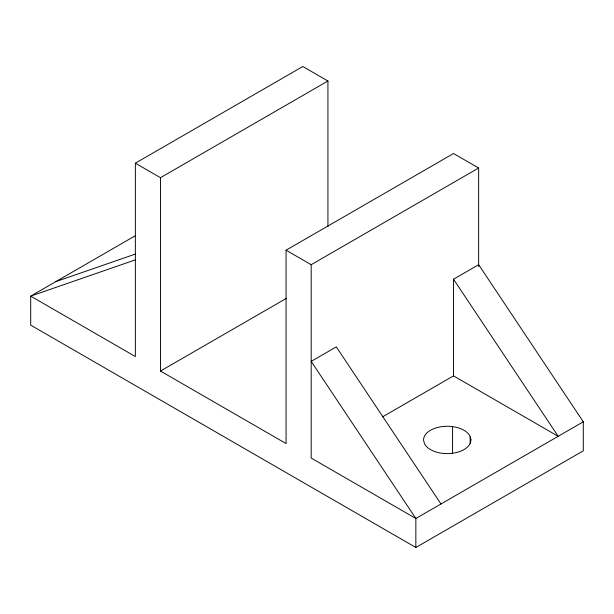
<?xml version="1.0" encoding="UTF-8"?>
<svg xmlns="http://www.w3.org/2000/svg" width="614" height="614" viewBox="0 0 614 614"><rect width="100%" height="100%" fill="white"/><g stroke="black" fill="none" stroke-linecap="round" stroke-linejoin="round"><path stroke-width="0.92" d="M453.523 279.201L558.18 436.308L453.523 375.883L453.523 279.201L478.644 264.703L583.3 421.81L583.3 450.814L415.847 547.488L30.7 325.128L30.7 296.125L135.356 356.55L135.356 163.186L302.817 66.512L327.93 81.01L327.93 226.512M135.356 163.186L160.477 177.692L327.93 81.01M135.065 235.868L30.7 296.125L135.356 259.868M160.477 177.692L160.477 371.048L286.07 443.561L286.07 250.197L453.523 153.523L478.644 168.021L478.644 266.614M286.07 250.197L311.183 264.703L478.644 168.021M160.477 371.048L286.485 298.304M382.53 416.868L453.523 375.883M583.3 421.81L415.847 518.485L311.183 458.059L311.183 264.703M55.82 281.626L135.218 254.119M440.967 503.987L336.303 346.879L311.183 361.385L415.847 518.485L415.847 547.488M470.163 436.884L470.163 443.431M452.572 426.615L452.572 453.746M470.907 439.455L469.887 435.932A23.685 13.669 0 0 0 443.331 426.454A23.685 13.669 0 0 0 423.576 440.415L424.596 443.93A23.685 13.669 0 0 0 451.152 453.416A23.685 13.669 0 0 0 470.907 439.455"/></g></svg>
